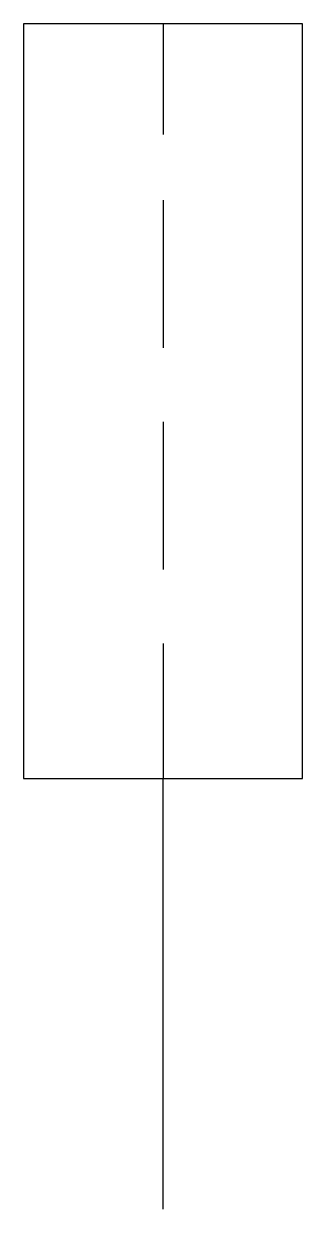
# Model space of a CAD drawing. Header units: millimetres. Extents: x -41 to 41, y 0 to 350.
import ezdxf

# ---------------------------------------------------------------- set-up
doc = ezdxf.new("R2010")
doc.units = ezdxf.units.MM

msp = doc.modelspace()

# ---------------------------------------------------------------- linework, layer by layer
at = {"color": 0, "linetype": 'ByBlock', "lineweight": -2}
for p, q in [((41.19, 349.87), (-41.19, 349.87)), ((-41.19, 349.87), (-41.19, 127.08)), ((0, 349.87), (0, 317.15)), ((41.19, 127.08), (41.19, 349.87)), ((0, 297.83), (0, 254.2)), ((0, 232.39), (0, 188.76)), ((0, 166.95), (0, 127.08)), ((-41.19, 127.08), (41.19, 127.08)), ((0, 0), (0, 127.08))]:
    msp.add_line(p, q, dxfattribs=at)

doc.saveas('drawing.dxf')
